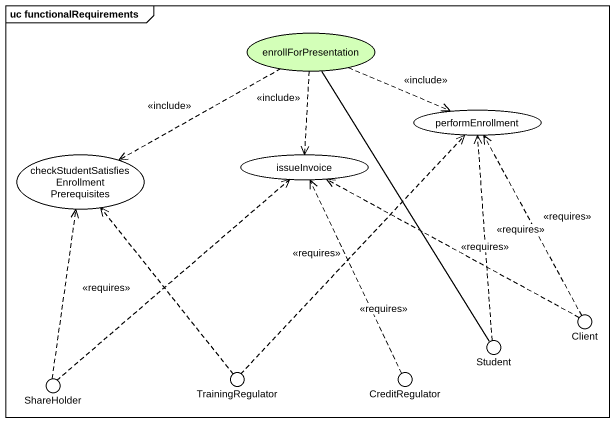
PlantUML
@startuml
mainframe uc functionalRequirements
usecase enrollForPresentation #D3FFB8
usecase performEnrollment
usecase "checkStudentSatisfiesEnrollmentPrerequisites" as checkStudentSatisfiesEnrollm
usecase issueInvoice
() Client
() TrainingRegulator
() CreditRegulator
() Student
() ShareHolder
enrollForPresentation .right.> performEnrollment : <<include>>
enrollForPresentation .left.> checkStudentSatisfiesEnrollm : <<include>>
enrollForPresentation ..> issueInvoice : <<include>>
Client .up.> performEnrollment : <<requires>>
Client .left.> issueInvoice : <<requires>>
TrainingRegulator .up.> performEnrollment : <<requires>>
TrainingRegulator .up.> checkStudentSatisfiesEnrollm
CreditRegulator .up.> issueInvoice : <<requires>>
Student -up- enrollForPresentation
Student .up.> performEnrollment : <<requires>>
ShareHolder .up.> checkStudentSatisfiesEnrollm
ShareHolder .up.> issueInvoice : <<requires>>
@enduml
